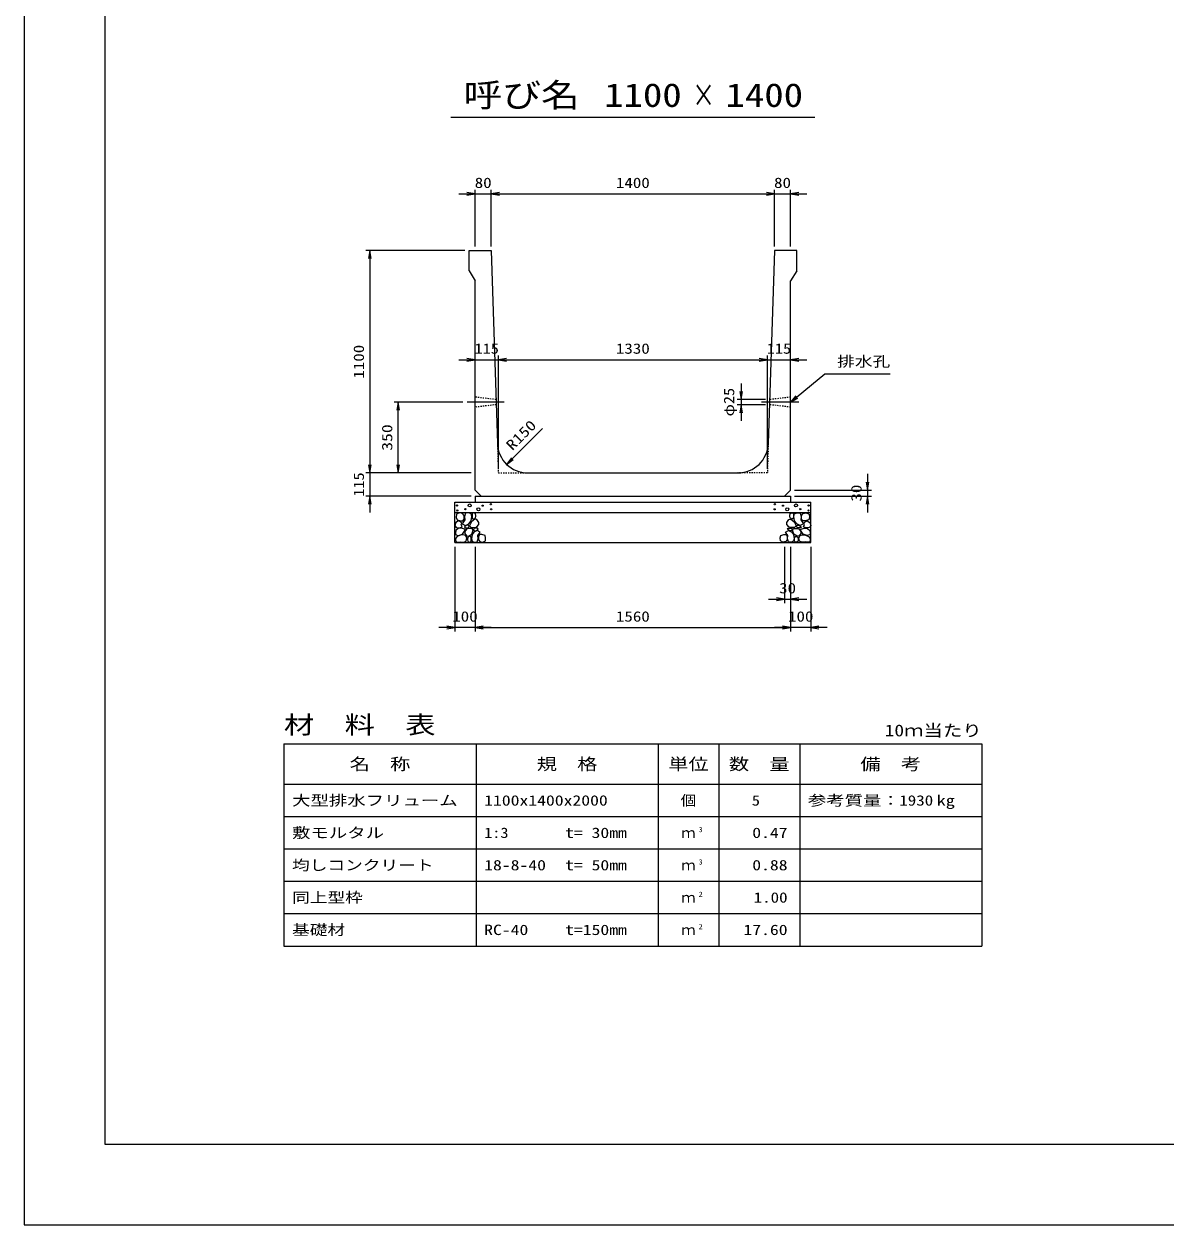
# Model space of a CAD drawing. Units: millimetres at full size. Extents: x 0 to 16820, y 0 to 11880.
# Drawn here: x 0 to 5646, y 0 to 5940 of the extents above; entities that cross this region are included whole.
import ezdxf
from ezdxf.enums import TextEntityAlignment as Align

# ---------------------------------------------------------------- set-up
doc = ezdxf.new("R2010")
doc.units = ezdxf.units.MM
doc.linetypes.add('CHAIN', pattern=[18.5, 12, -1.5, 3.5, -1.5])
doc.linetypes.add('DASHED_SPACED', pattern=[12, 6, -6])
for name, color, linetype, lineweight in [('0_2', 7, 'Continuous', 25), ('D-BMK', 2, 'CHAIN', 25), ('D-DCR-HCHn', 4, 'Continuous', 9), ('D-MTR-FRAM', 7, 'Continuous', 25), ('D-MTR-LINE', 7, 'Continuous', 25), ('D-STR-DIM', 7, 'Continuous', 25), ('D-STR-STRn', 1, 'Continuous', 25), ('D-TTL', 2, 'Continuous', 25), ('D-TTL-TXT', 7, 'Continuous', 25)]:
    doc.layers.add(name, color=color, linetype=linetype, lineweight=lineweight)
doc.layers.add('D-MTR', color=7, linetype='Continuous')
doc.layers.add('D-MTR-TXT', color=7, linetype='Continuous')
doc.styles.add('ＭＳ ゴシック', font='')
doc.styles.get('ＭＳ ゴシック').set_extended_font_data('MS Gothic')

# ---------------------------------------------------------------- blocks, each defined once
blk = doc.blocks.new('open_arrow')
at = {"color": 0, "linetype": 'Continuous', "lineweight": -2}
blk.add_lwpolyline([(7.5, 1.25), (0, 0), (7.5, -1.25)], dxfattribs=at)

msp = doc.modelspace()

# ---------------------------------------------------------------- linework, layer by layer
at = {"layer": '0_2'}
msp.add_lwpolyline([(3790, 4069.775), (3960, 4209.775), (4000, 4209.775), (4282.944, 4209.775)], dxfattribs=at)
at = {"layer": 'D-BMK'}
for p, q in [((2373.864, 4069.775), (2190, 4069.775)), ((3830, 4069.775), (3646.136, 4069.775))]:
    msp.add_line(p, q, dxfattribs=at)
at = {"layer": 'D-DCR-HCHn'}
for points in [[(2168.399, 3518.471), (2152.796, 3521.938), (2138.928, 3515.003), (2137.194, 3499.401), (2140.661, 3487.266), (2157.997, 3482.065), (2170.132, 3482.065), (2175.333, 3490.733), (2175.333, 3509.803)], [(2182.267, 3520.204), (2177.067, 3504.602), (2178.8, 3487.266), (2166.665, 3468.196), (2182.267, 3459.529), (2199.603, 3468.196), (2210.005, 3482.065), (2213.472, 3504.602), (2210.005, 3516.737), (2199.603, 3521.938)], [(2215.206, 3516.737), (2215.206, 3495.934), (2223.874, 3490.733), (2232.542, 3495.934), (2234.275, 3508.069), (2232.542, 3518.471), (2220.407, 3521.938)], [(3804.794, 3516.737), (3804.794, 3495.934), (3796.126, 3490.733), (3787.458, 3495.934), (3785.725, 3508.069), (3787.458, 3518.471), (3799.593, 3521.938)], [(3837.733, 3520.204), (3842.933, 3504.602), (3841.2, 3487.266), (3853.335, 3468.196), (3837.733, 3459.529), (3820.397, 3468.196), (3809.995, 3482.065), (3806.528, 3504.602), (3809.995, 3516.737), (3820.397, 3521.938)], [(3851.601, 3518.471), (3867.204, 3521.938), (3881.072, 3515.003), (3882.806, 3499.401), (3879.339, 3487.266), (3862.003, 3482.065), (3849.868, 3482.065), (3844.667, 3490.733), (3844.667, 3509.803)], [(2135.46, 3475.131), (2130.26, 3459.529), (2137.194, 3449.127), (2154.53, 3447.393), (2166.366, 3452.475), (2161.464, 3464.729), (2164.932, 3471.664), (2157.997, 3478.598), (2147.596, 3482.065)], [(2168.366, 3417.532), (2181.208, 3436.794), (2179.603, 3441.609), (2161.946, 3446.425), (2145.894, 3444.82), (2134.658, 3435.189), (2133.052, 3423.952), (2134.658, 3412.716), (2147.499, 3409.506)], [(2185.735, 3459.529), (2177.067, 3452.594), (2180.534, 3447.393), (2192.669, 3447.393), (2197.87, 3449.127), (2201.337, 3456.061), (2196.136, 3461.262)], [(2211.739, 3478.598), (2203.071, 3457.795), (2210.005, 3449.127), (2230.808, 3449.127), (2239.476, 3452.594), (2248.144, 3464.729), (2248.144, 3475.131), (2239.476, 3489), (2229.074, 3490.733)], [(2237.389, 3435.189), (2245.415, 3441.609), (2242.204, 3446.425), (2230.968, 3446.425), (2226.153, 3444.82), (2222.942, 3438.399), (2227.758, 3433.583)], [(3808.261, 3478.598), (3816.929, 3457.795), (3809.995, 3449.127), (3789.192, 3449.127), (3780.524, 3452.594), (3771.856, 3464.729), (3771.856, 3475.131), (3780.524, 3489), (3790.926, 3490.733)], [(3782.611, 3435.189), (3774.585, 3441.609), (3777.796, 3446.425), (3789.032, 3446.425), (3793.847, 3444.82), (3797.058, 3438.399), (3792.242, 3433.583)], [(3834.265, 3459.529), (3842.933, 3452.594), (3839.466, 3447.393), (3827.331, 3447.393), (3822.13, 3449.127), (3818.663, 3456.061), (3823.864, 3461.262)], [(3851.634, 3417.532), (3838.792, 3436.794), (3840.397, 3441.609), (3858.054, 3446.425), (3874.106, 3444.82), (3885.342, 3435.189), (3886.948, 3423.952), (3885.342, 3412.716), (3872.501, 3409.506)], [(3884.54, 3475.131), (3889.74, 3459.529), (3882.806, 3449.127), (3865.47, 3447.393), (3853.634, 3452.475), (3858.536, 3464.729), (3855.068, 3471.664), (3862.003, 3478.598), (3872.404, 3482.065)], [(2174.787, 3377.402), (2186.023, 3382.218), (2189.234, 3398.27), (2182.813, 3409.506), (2171.577, 3412.716), (2157.13, 3411.111), (2141.078, 3404.69), (2133.052, 3395.059), (2133.052, 3383.823), (2137.868, 3377.402), (2157.13, 3379.007)], [(2213.311, 3417.532), (2221.337, 3436.794), (2214.916, 3444.82), (2195.654, 3444.82), (2187.628, 3441.609), (2179.603, 3430.373), (2179.603, 3420.742), (2187.628, 3407.901), (2197.259, 3406.295)], [(2210.101, 3382.218), (2210.101, 3401.48), (2202.075, 3406.295), (2194.049, 3401.48), (2192.444, 3390.244), (2194.049, 3380.613), (2205.285, 3377.402)], [(2240.599, 3379.007), (2245.415, 3393.454), (2243.81, 3409.506), (2255.046, 3427.163), (2240.599, 3435.189), (2224.548, 3427.163), (2214.916, 3414.321), (2211.706, 3393.454), (2214.916, 3382.218), (2224.548, 3377.402)], [(2253.441, 3380.613), (2267.887, 3377.402), (2280.729, 3383.823), (2282.334, 3398.27), (2279.124, 3409.506), (2263.072, 3414.321), (2251.836, 3414.321), (2247.02, 3406.295), (2247.02, 3388.638)], [(3766.559, 3380.613), (3752.113, 3377.402), (3739.271, 3383.823), (3737.666, 3398.27), (3740.876, 3409.506), (3756.928, 3414.321), (3768.164, 3414.321), (3772.98, 3406.295), (3772.98, 3388.638)], [(3779.401, 3379.007), (3774.585, 3393.454), (3776.19, 3409.506), (3764.954, 3427.163), (3779.401, 3435.189), (3795.452, 3427.163), (3805.084, 3414.321), (3808.294, 3393.454), (3805.084, 3382.218), (3795.452, 3377.402)], [(3806.689, 3417.532), (3798.663, 3436.794), (3805.084, 3444.82), (3824.346, 3444.82), (3832.372, 3441.609), (3840.397, 3430.373), (3840.397, 3420.742), (3832.372, 3407.901), (3822.741, 3406.295)], [(3809.899, 3382.218), (3809.899, 3401.48), (3817.925, 3406.295), (3825.951, 3401.48), (3827.556, 3390.244), (3825.951, 3380.613), (3814.715, 3377.402)], [(3845.213, 3377.402), (3833.977, 3382.218), (3830.766, 3398.27), (3837.187, 3409.506), (3848.423, 3412.716), (3862.87, 3411.111), (3878.922, 3404.69), (3886.948, 3395.059), (3886.948, 3383.823), (3882.132, 3377.402), (3862.87, 3379.007)]]:
    msp.add_lwpolyline(points, close=True, dxfattribs=at)
for centre, radius in [((2203.336, 3558.73), 7.5), ((2308.131, 3564.781), 3), ((3711.869, 3564.781), 3), ((3816.664, 3558.73), 7.5), ((2140.727, 3558.73), 3), ((2141.869, 3533.685), 3), ((2182.292, 3540.527), 3), ((2246.664, 3539.736), 7.5), ((2267.708, 3557.939), 3), ((2309.273, 3539.736), 3), ((3710.727, 3539.736), 3), ((3752.292, 3557.939), 3), ((3773.336, 3539.736), 7.5), ((3837.708, 3540.527), 3), ((3878.131, 3533.685), 3), ((3879.273, 3558.73), 3)]:
    msp.add_circle(centre, radius, dxfattribs=at)
at = {"layer": 'D-MTR-FRAM'}
for p, q in [((1285, 2379.775), (4735, 2379.775)), ((1285, 2379.775), (1285, 1379.775)), ((4735, 2379.775), (4735, 1379.775)), ((1285, 1379.775), (4735, 1379.775))]:
    msp.add_line(p, q, dxfattribs=at)
at = {"layer": 'D-MTR-LINE'}
for p, q in [((2235, 2379.775), (2235, 1379.775)), ((3135, 2379.775), (3135, 1379.775)), ((3435, 2379.775), (3435, 1379.775)), ((3835, 2379.775), (3835, 1379.775)), ((1285, 2179.775), (4735, 2179.775)), ((1285, 2019.775), (4735, 2019.775)), ((1285, 1859.775), (4735, 1859.775)), ((1285, 1699.775), (4735, 1699.775)), ((1285, 1539.775), (4735, 1539.775))]:
    msp.add_line(p, q, dxfattribs=at)
at = {"layer": 'D-STR-DIM'}
for p, q in [((2230, 4839.775), (2230, 5119.775)), ((2310, 4839.775), (2310, 5119.775)), ((2310, 4839.775), (2310, 5119.775)), ((3710, 4839.775), (3710, 5119.775)), ((3710, 4839.775), (3710, 5119.775)), ((3790, 4839.775), (3790, 5119.775)), ((2150, 5099.775), (2390, 5099.775)), ((2310, 5099.775), (3710, 5099.775)), ((3630, 5099.775), (3870, 5099.775)), ((2180, 4819.775), (1690, 4819.775)), ((1710, 4819.775), (1710, 3719.775)), ((2150, 4279.775), (2425, 4279.775)), ((2345, 3739.775), (2345, 4299.775)), ((2345, 3739.775), (2345, 4299.775)), ((2345, 4279.775), (3675, 4279.775)), ((3595, 4279.775), (3870, 4279.775)), ((3675, 3739.775), (3675, 4299.775)), ((3675, 3739.775), (3675, 4299.775)), ((3546.136, 4162.275), (3546.136, 3977.275)), ((2170, 4069.775), (1830, 4069.775)), ((1850, 3719.775), (1850, 4069.775)), ((3666.534, 4082.275), (3526.136, 4082.275)), ((3665.739, 4057.275), (3526.136, 4057.275)), ((2385.937, 3762.036), (2562.714, 3938.812)), ((1710, 3799.775), (1710, 3524.775)), ((2210, 3719.775), (1690, 3719.775)), ((2210, 3719.775), (1690, 3719.775)), ((2210, 3719.775), (1830, 3719.775)), ((4170, 3714.775), (4170, 3524.775)), ((3810, 3634.775), (4190, 3634.775)), ((2210, 3604.775), (1690, 3604.775)), ((3810, 3604.775), (4190, 3604.775)), ((2130, 3354.775), (2130, 2934.775)), ((2230, 3354.775), (2230, 2934.775)), ((2230, 3354.775), (2230, 2934.775)), ((3760, 3354.775), (3760, 3074.775)), ((3790, 3354.775), (3790, 2934.775)), ((3790, 3354.775), (3790, 2934.775)), ((3790, 3354.775), (3790, 3074.775)), ((3890, 3354.775), (3890, 2934.775)), ((3680, 3094.775), (3870, 3094.775)), ((2310, 2954.775), (2050, 2954.775)), ((2230, 2954.775), (3790, 2954.775)), ((3970, 2954.775), (3710, 2954.775))]:
    msp.add_line(p, q, dxfattribs=at)
at = {"layer": 'D-STR-STRn'}
for p, q in [((2200, 4819.775), (2310, 4819.775)), ((2200, 4719.775), (2200, 4819.775)), ((2310, 4819.775), (2340.379, 3865.005)), ((3710, 4819.775), (3679.621, 3865.005)), ((3820, 4819.775), (3710, 4819.775)), ((3820, 4719.775), (3820, 4819.775)), ((2200, 4719.775), (2230, 4669.775)), ((3820, 4719.775), (3790, 4669.775)), ((2230, 3634.775), (2230, 4669.775)), ((3790, 3634.775), (3790, 4669.775)), ((2490.303, 3719.775), (3529.697, 3719.775)), ((2230, 3634.775), (2260, 3604.775)), ((3790, 3634.775), (3760, 3604.775)), ((2130, 3374.775), (2130, 3574.775)), ((2130, 3574.775), (3890, 3574.775)), ((2230, 3604.775), (3790, 3604.775)), ((2230, 3604.775), (2230, 3574.775)), ((3790, 3604.775), (3790, 3574.775)), ((3890, 3374.775), (3890, 3574.775)), ((2130, 3524.775), (3890, 3524.775)), ((2130, 3374.775), (3890, 3374.775))]:
    msp.add_line(p, q, dxfattribs=at)
at = {"layer": 'D-STR-STRn', "color": 2, "linetype": 'DASHED_SPACED'}
for p, q in [((2333.466, 4082.275), (2230, 4094.775)), ((2334.261, 4057.275), (2230, 4044.775)), ((3790, 4044.775), (3685.739, 4057.275)), ((3790, 4094.775), (3686.534, 4082.275)), ((2340.379, 3865.005), (2345, 3719.775)), ((3679.621, 3865.005), (3675, 3719.775)), ((2345, 3719.775), (2490.303, 3719.775)), ((3675, 3719.775), (3529.697, 3719.775))]:
    msp.add_line(p, q, dxfattribs=at)
at = {"layer": 'D-STR-STRn'}
for centre, start, end in [((2490.303, 3869.775), 181.82243, 270), ((3529.697, 3869.775), 270, 358.17757)]:
    msp.add_arc(centre, 150, start, end, dxfattribs=at)
at = {"layer": 'D-TTL'}
for points in [[(0, 0), (16820, 0), (16820, 11880), (0, 11880)], [(400, 400), (16420, 400), (16420, 11480), (400, 11480)]]:
    msp.add_lwpolyline(points, close=True, dxfattribs=at)
at = {"layer": 'D-TTL-TXT'}
msp.add_line((2110, 5479.775), (3910, 5479.775), dxfattribs=at)

# ---------------------------------------------------------------- block references
at = {"layer": '0_2', "xscale": 5.33, "yscale": 5.33, "rotation": 39.5}
msp.add_blockref('open_arrow', (3790, 4069.775), dxfattribs=at)
at = {"layer": 'D-STR-DIM', "xscale": 5.33, "yscale": 5.33}
for p, rotation in [((2230, 5099.775), 180), ((3710, 5099.775), 180), ((3710, 5099.775), 180), ((1710, 4819.775), 270), ((2230, 4279.775), 180), ((3675, 4279.775), 180), ((3675, 4279.775), 180), ((3546.136, 4082.275), 90), ((1850, 4069.775), 270), ((3546.136, 4057.275), 270), ((1710, 3719.775), 90), ((1710, 3719.775), 90), ((1850, 3719.775), 90), ((2385.937, 3762.036), 45), ((4170, 3634.775), 90), ((1710, 3604.775), 270), ((4170, 3604.775), 270), ((3760, 3094.775), 180), ((2130, 2954.775), 180), ((3790, 2954.775), 180), ((3790, 2954.775), 180)]:
    msp.add_blockref('open_arrow', p, dxfattribs=dict(at, rotation=rotation))
for p in [(2310, 5099.775), (2310, 5099.775), (3790, 5099.775), (2345, 4279.775), (2345, 4279.775), (3790, 4279.775), (3790, 3094.775), (2230, 2954.775), (2230, 2954.775), (3890, 2954.775)]:
    msp.add_blockref('open_arrow', p, dxfattribs=at)

# ---------------------------------------------------------------- texts
at = {"layer": '0_2', "style": 'ＭＳ ゴシック', "width": 1.25}
msp.add_text('排水孔', height=51.32, dxfattribs=at).set_placement((4020, 4229.775), align=Align.BOTTOM_LEFT)
at = {"layer": 'D-MTR', "style": 'ＭＳ ゴシック', "width": 1.25}
msp.add_text('材\u3000料\u3000表', height=87.98, dxfattribs=at).set_placement((1285, 2403.775), align=Align.BOTTOM_LEFT)
at = {"layer": 'D-MTR', "style": 'ＭＳ ゴシック', "width": 1.2}
msp.add_text('10ｍ当たり', height=58.65, dxfattribs=at).set_placement((4735, 2399.108), align=Align.BOTTOM_RIGHT)
at = {"layer": 'D-MTR-TXT', "style": 'ＭＳ ゴシック'}
for s, height, width, p in [('名\u3000称', 58.65, 1.25, (1760, 2279.775)), ('規\u3000格', 58.65, 1.25, (2685, 2279.775)), ('単位', 58.65, 1.25, (3285, 2279.775)), ('数\u3000量', 58.65, 1.25, (3635, 2279.775)), ('備\u3000考', 58.65, 1.25, (4285, 2279.775)), ('個', 51.32, 1.1, (3285, 2099.775))]:
    msp.add_text(s, height=height, dxfattribs=dict(at, width=width)).set_placement(p, align=Align.MIDDLE_CENTER)
for s, width, p in [('大型排水フリューム', 1.3, (1325, 2099.775)), ('1100x1400x2000', 1.25, (2275, 2099.775)), ('参考質量：    kg', 1.3, (3875, 2099.775)), ('敷モルタル', 1.3, (1325, 1939.775)), ('1:3', 1.15, (2275, 1939.775)), ('t= 30mm', 1.25, (2675, 1939.775)), ('均しコンクリート', 1.25, (1325, 1779.775)), ('18-8-40', 1.25, (2275, 1779.775)), ('t= 50mm', 1.25, (2675, 1779.775)), ('同上型枠', 1.25, (1325, 1619.775)), ('基礎材', 1.25, (1325, 1459.775)), ('RC-40', 1.25, (2275, 1459.775)), ('t=150mm', 1.25, (2675, 1459.775))]:
    msp.add_text(s, height=51.32, dxfattribs=dict(at, width=width)).set_placement(p, align=Align.MIDDLE_LEFT)
for s, width, p in [('5', 1.15, (3638.553, 2099.775)), ('1930', 1.2, (4495, 2099.775)), ('0.47', 1.25, (3775, 1939.775)), ('0.88', 1.25, (3775, 1779.775)), ('1.00', 1.2, (3775, 1619.775)), ('17.60', 1.25, (3775, 1459.775))]:
    msp.add_text(s, height=51.32, dxfattribs=dict(at, width=width)).set_placement(p, align=Align.MIDDLE_RIGHT)
at = {"layer": 'D-MTR-TXT', "style": 'ＭＳ ゴシック', "width": 1.15}
for s, p in [('3', (3335, 1935.108)), ('3', (3335, 1775.108)), ('2', (3335, 1615.108)), ('2', (3335, 1455.108))]:
    msp.add_text(s, height=25.66, dxfattribs=at).set_placement(p, align=Align.BOTTOM_LEFT)
at = {"layer": 'D-MTR-TXT', "style": 'ＭＳ ゴシック'}
for p in [(3285, 1939.775), (3285, 1779.775), (3285, 1619.775), (3285, 1459.775)]:
    msp.add_text('ｍ', height=51.32, dxfattribs=at).set_placement(p, align=Align.MIDDLE_CENTER)
at = {"layer": 'D-STR-DIM', "style": 'ＭＳ ゴシック'}
for s, width, p in [('80', 1.2, (2270, 5154.775)), ('1400', 1.2, (3010, 5154.775)), ('80', 1.2, (3750, 5154.775)), ('115', 1.15, (2287.5, 4334.775)), ('1330', 1.2, (3010, 4334.775)), ('115', 1.15, (3732.5, 4334.775)), ('30', 1.2, (3775, 3149.775)), ('100', 1.2, (2180, 3009.775)), ('1560', 1.2, (3010, 3009.775)), ('100', 1.2, (3840, 3009.775))]:
    msp.add_text(s, height=51.32, dxfattribs=dict(at, width=width)).set_placement(p, align=Align.MIDDLE_CENTER)
for s, width, p in [('1100', 1.2, (1655, 4269.775)), ('φ25', 1.15, (3485.451, 4069.775)), ('350', 1.25, (1795, 3894.775)), ('115', 1.15, (1655, 3662.275)), ('30', 1.2, (4115, 3619.775))]:
    msp.add_text(s, height=51.32, rotation=90, dxfattribs=dict(at, width=width)).set_placement(p, align=Align.MIDDLE_CENTER)
at = {"layer": 'D-STR-DIM', "style": 'ＭＳ ゴシック', "width": 1.25}
msp.add_text('R150', height=51.32, rotation=45, dxfattribs=at).set_placement((2424.877, 3816.061), align=Align.BOTTOM_LEFT)
at = {"layer": 'D-TTL-TXT', "style": 'ＭＳ ゴシック'}
for s, width, p in [('呼び名', 1.2, (2460, 5494.775)), ('1100', 1.2, (3060, 5494.775)), ('1400', 1.2, (3660, 5494.775)), ('×', 0.7, (3360, 5494.775))]:
    msp.add_text(s, height=117.3, dxfattribs=dict(at, width=width)).set_placement(p, align=Align.BOTTOM_CENTER)

doc.saveas('drawing.dxf')
